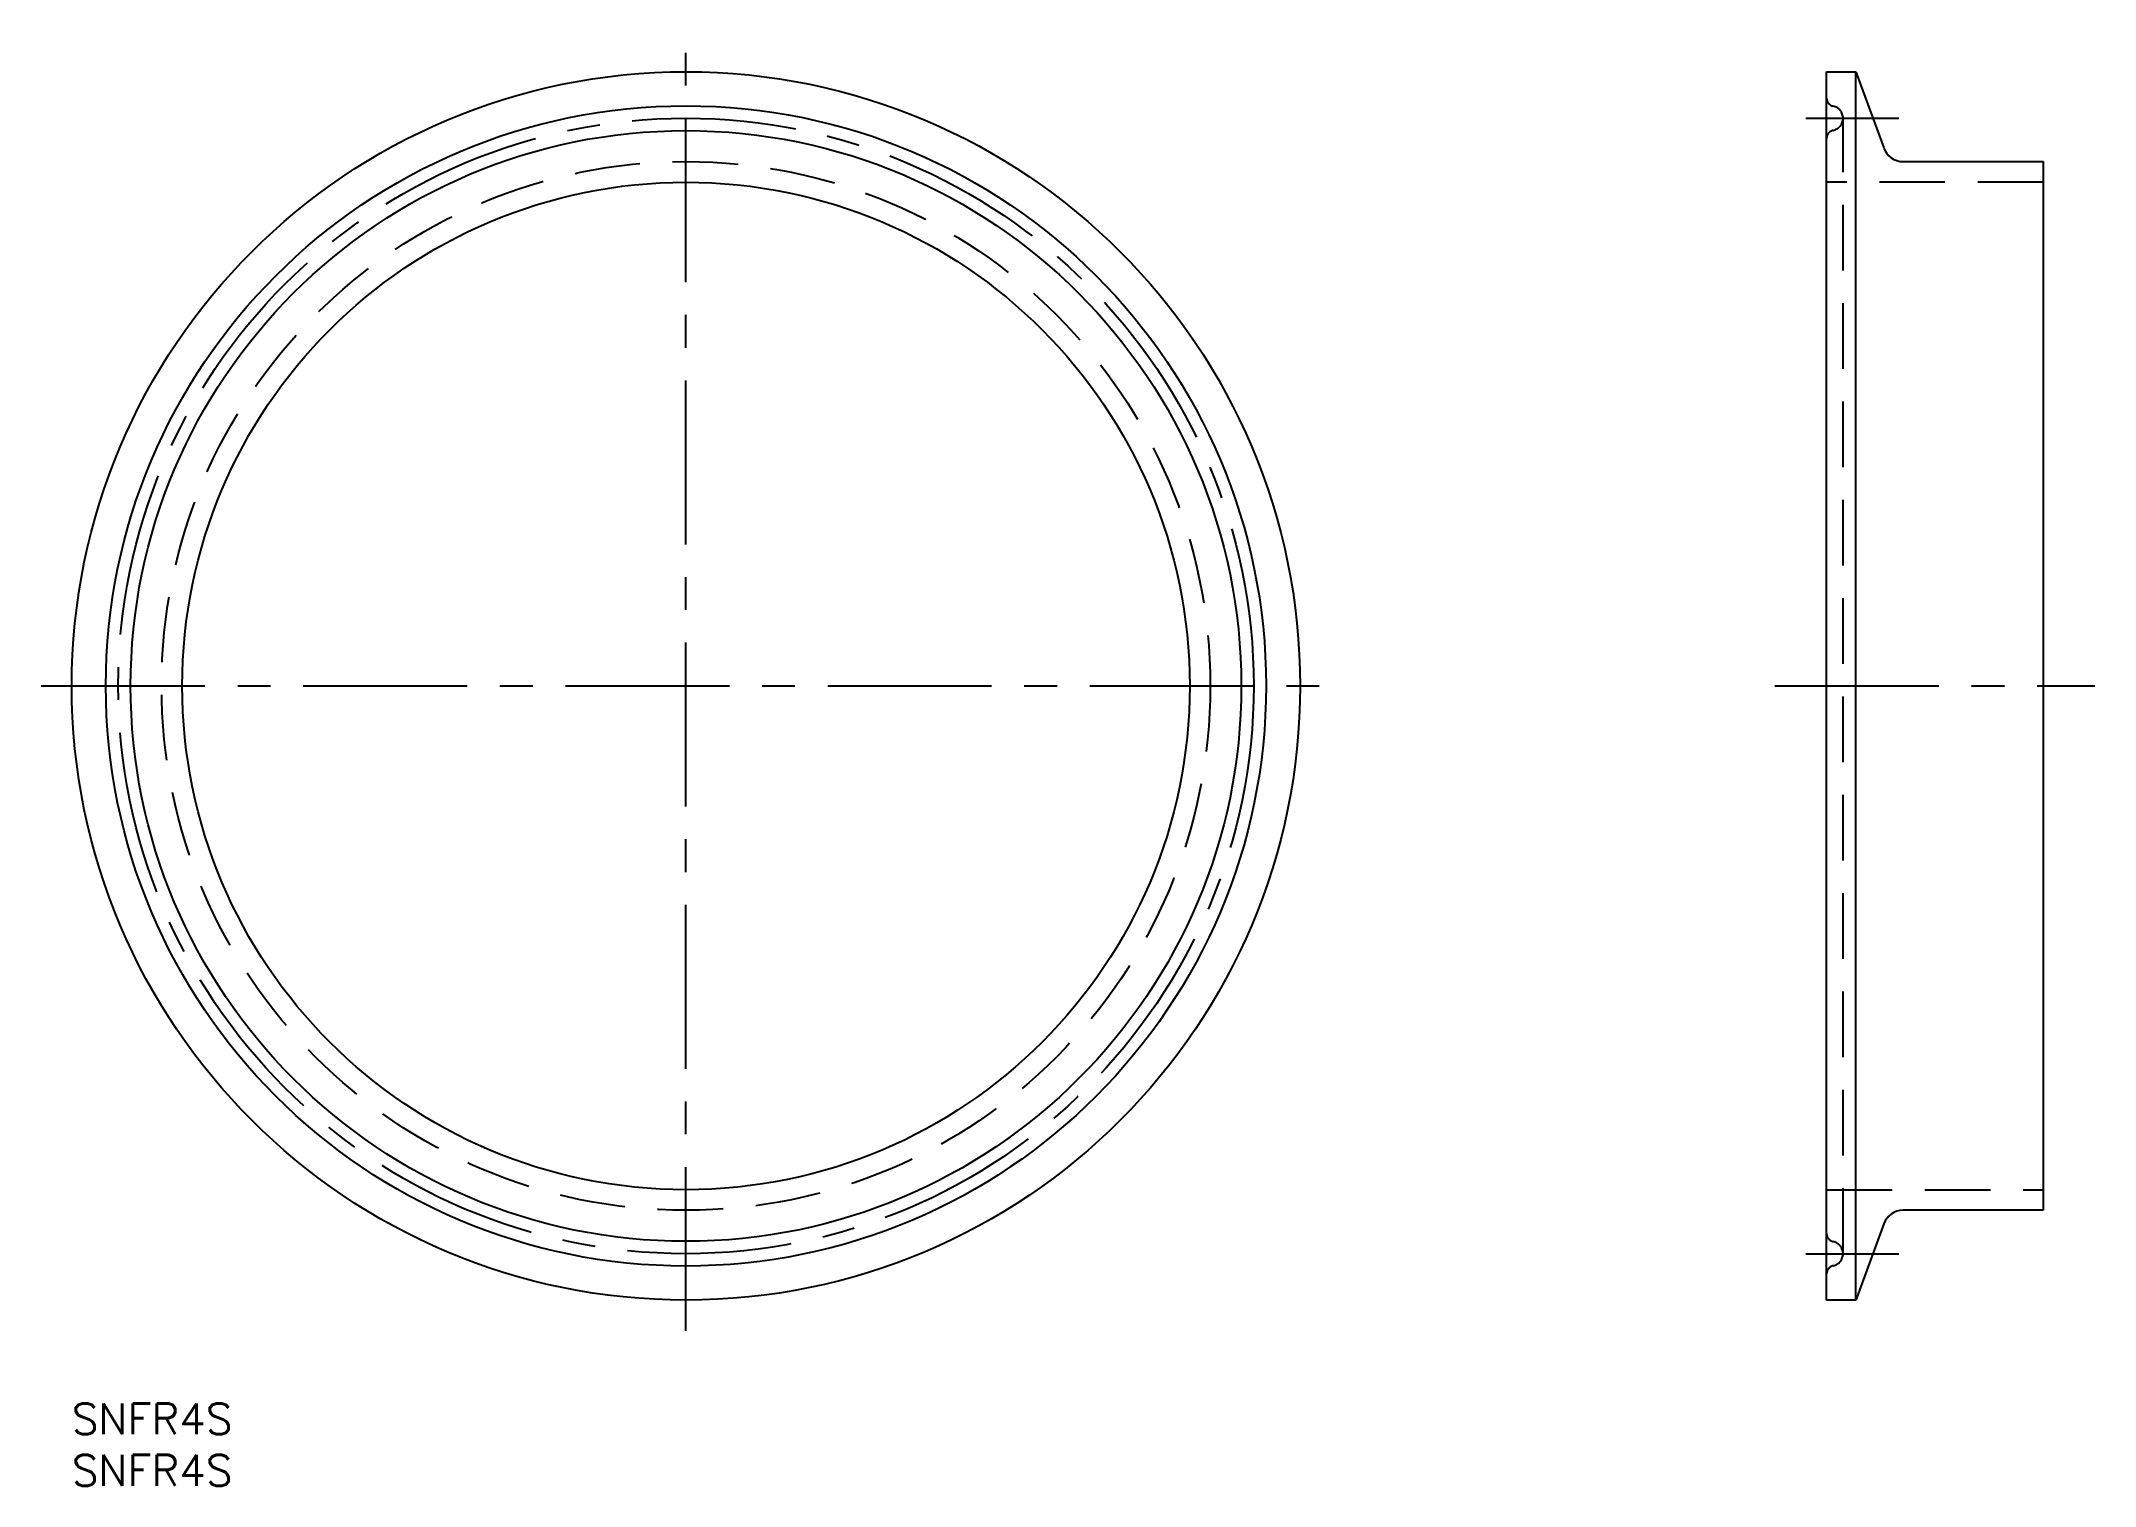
# Model space of a CAD drawing. Extents: x -3 to 196, y -8 to 132.
import ezdxf

# ---------------------------------------------------------------- set-up
doc = ezdxf.new("R2010")
doc.units = 0
doc.header["$LTSCALE"] = 0.5
doc.linetypes.add('CENTER', pattern=[50.8, 31.75, -6.35, 6.35, -6.35])
doc.linetypes.add('DASHED', pattern=[19.05, 12.7, -6.35])
for name, color, linetype in [('MSM_CENTER', 1, 'CENTER'), ('MSM_CONTINUOUS', 7, 'CONTINUOUS'), ('MSM_DASHED', 4, 'DASHED'), ('MSM_PART_NUMBER', 7, 'CONTINUOUS')]:
    doc.layers.add(name, color=color, linetype=linetype)
doc.styles.get("Standard").update_dxf_attribs({"font": 'txt.shx', "height": 3, "bigfont": 'bigfont.shx'})

msp = doc.modelspace()

# ---------------------------------------------------------------- linework, layer by layer
at = {"layer": 'MSM_CENTER'}
for p, q in [((59.5, 7.02), (59.5, 131.98)), ((168, 124.5), (177, 124.5)), ((-2.97, 69.5), (121.98, 69.5)), ((165, 69.5), (196, 69.5)), ((168, 14.5), (177, 14.5))]:
    msp.add_line(p, q, dxfattribs=at)
msp.add_circle((59.5, 69.5), 55, dxfattribs=at)
at = {"layer": 'MSM_CONTINUOUS'}
for p, q in [((170, 129), (172.85, 129)), ((170, 10), (170, 129)), ((172.85, 129), (175.54, 121.62)), ((172.85, 10), (172.85, 129)), ((177.42, 120.3), (191, 120.3)), ((191, 120.3), (191, 18.7)), ((191, 18.7), (177.42, 18.7)), ((175.54, 17.38), (172.85, 10)), ((172.85, 10), (170, 10))]:
    msp.add_line(p, q, dxfattribs=at)
for radius in [59.5, 56.2, 53.8, 48.8]:
    msp.add_circle((59.5, 69.5), radius, dxfattribs=at)
for centre, start, end in [((177.42, 122.3), 200, 270), ((177.42, 16.7), 90, 160)]:
    msp.add_arc(centre, 2, start, end, dxfattribs=at)
at = {"layer": 'MSM_DASHED'}
for p, q in [((171.6, 14.5), (171.6, 124.5)), ((191, 118.3), (170, 118.3)), ((170, 20.7), (191, 20.7))]:
    msp.add_line(p, q, dxfattribs=at)
msp.add_circle((59.5, 69.5), 50.8, dxfattribs=at)
for centre, radius, start, end in [((170.8, 126.46), 0.8, 180, 258.463), ((170.4, 124.5), 1.2, 281.537, 78.463), ((170.8, 122.54), 0.8, 101.537, 180), ((170.8, 16.46), 0.8, 180, 258.463), ((170.4, 14.5), 1.2, 0, 78.463), ((170.4, 14.5), 1.2, 281.537, 360), ((170.8, 12.54), 0.8, 101.537, 180)]:
    msp.add_arc(centre, radius, start, end, dxfattribs=at)

# ---------------------------------------------------------------- texts
at = {"layer": 'MSM_PART_NUMBER'}
for p in [(0, -3), (0, -8)]:
    msp.add_text('SNFR4S', height=3, dxfattribs=at).set_placement(p)

doc.saveas('drawing.dxf')
